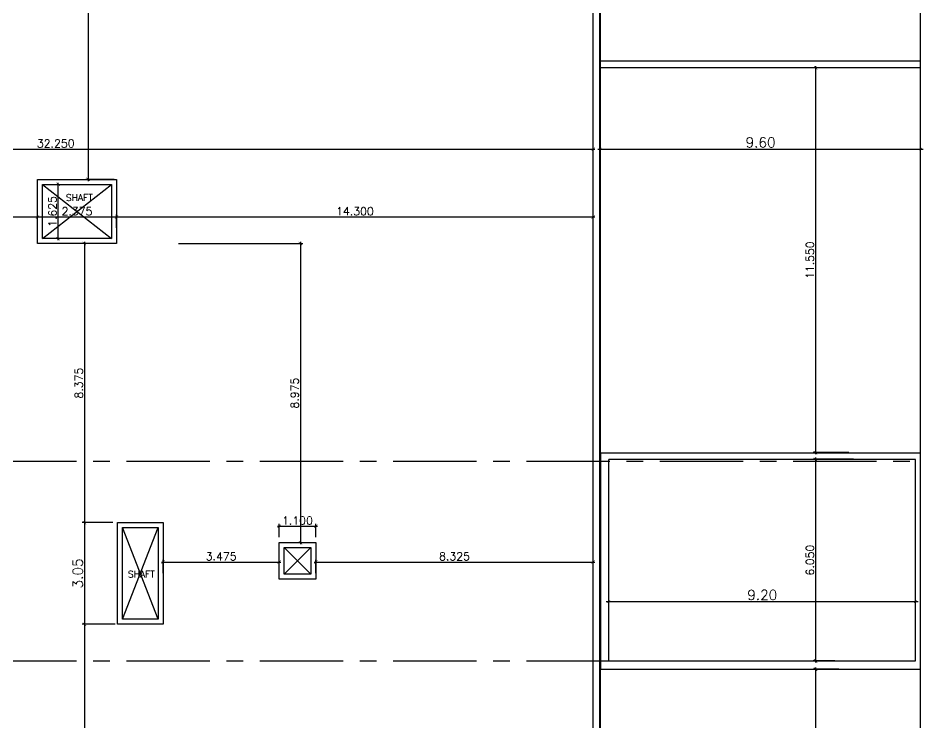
# Model space of a CAD drawing. Extents: x 88808.2 to 88899.5, y 39921.6 to 40000.1.
# Drawn here: x 88833.67 to 88860.76, y 39957.84 to 39978.99 of the extents above; entities that cross this region are included whole.
import ezdxf
from ezdxf.enums import TextEntityAlignment as Align

# ---------------------------------------------------------------- set-up
doc = ezdxf.new("R2010")
doc.units = 0
doc.header["$MEASUREMENT"] = 0
doc.header["$PDMODE"] = 34
doc.linetypes.add('CENTERX2', pattern=[4, 2.5, -0.5, 0.5, -0.5])
doc.layers.get('0').update_dxf_attribs({"linetype": 'CONTINUOUS'})
doc.layers.get('DEFPOINTS').update_dxf_attribs({"linetype": 'CONTINUOUS'})
for name, color, linetype in [('AX-DIM', 4, 'CONTINUOUS'), ('AXES', 11, 'CENTERX2'), ('DIM', 4, 'CONTINUOUS'), ('EJ', 9, 'CONTINUOUS'), ('ROOF', 2, 'CONTINUOUS'), ('SHAFT', 4, 'CONTINUOUS'), ('SHAFTS', 3, 'CONTINUOUS'), ('WALL', 2, 'CONTINUOUS')]:
    doc.layers.add(name, color=color, linetype=linetype)
doc.styles.add('ROMANS', font='ROMANS.shx')
doc.dimstyles.new('DIM-OUT', dxfattribs={"dimscale": 0, "dimtxt": 0.3, "dimasz": 0.08, "dimexe": 0.02, "dimexo": 0.02, "dimgap": 0.05, "dimtad": 1, "dimzin": 0, "dimdsep": 46, "dimtxsty": 'ROMANS', "dimblk1": 'ARCHTICK', "dimblk2": 'ARCHTICK', "dimsah": 1, "dimcen": 0.01, "dimdle": 0.08, "dimclrd": 4, "dimclre": 4, "dimclrt": 2, "dimadec": 0, "dimazin": 0, "dimtp": 2, "dimtm": 2, "dimtfac": 0.114286, "dimtix": 1, "dimtmove": 2, "dimatfit": 3, "dimldrblk": 'ARCHTICK', "dimfxl": 0, "dimtolj": 1, "dimtzin": 0, "dimarcsym": 0})
doc.dimstyles.new('STANDARD in', dxfattribs={"dimtxt": 0.24, "dimasz": 0.1, "dimexe": 0.07, "dimexo": 0.07, "dimgap": 0.05, "dimtad": 1, "dimdec": 3, "dimzin": 0, "dimdsep": 46, "dimtxsty": 'ROMANS', "dimblk": 'ARCHTICK', "dimcen": 0.05, "dimdle": 0.05, "dimclrd": 4, "dimclre": 4, "dimclrt": 2, "dimadec": 0, "dimazin": 0, "dimtfac": 1, "dimtdec": 3, "dimtmove": 2, "dimatfit": 3, "dimfxl": 0, "dimtolj": 1, "dimtzin": 0, "dimarcsym": 0})

# ---------------------------------------------------------------- blocks, each defined once
blk = doc.blocks.new('_ARCHTICK')
at = {"color": 0, "linetype": 'ByBlock', "const_width": 0.15}
blk.add_lwpolyline([(-0.5, -0.5), (0.5, 0.5)], dxfattribs=at)
blk = doc.blocks.new('*D62')
at = {"layer": 'AX-DIM', "color": 4, "linetype": 'Continuous', "lineweight": -2}
for p, q in [((88818.68, 39974.728), (88818.68, 39975.128)), ((88850.93, 39974.728), (88850.93, 39975.128)), ((88818.63, 39975.058), (88850.98, 39975.058))]:
    blk.add_line(p, q, dxfattribs=at)
at = {"layer": 'DEFPOINTS', "color": 0, "linetype": 'Continuous'}
for p in [(88850.93, 39975.058), (88818.68, 39974.658), (88850.93, 39974.658)]:
    blk.add_point(p, dxfattribs=at)
at = {"layer": 'AX-DIM', "color": 4, "linetype": 'Continuous', "lineweight": -2, "xscale": 0.1, "yscale": 0.1, "zscale": 0.1, "rotation": 180}
blk.add_blockref('_ARCHTICK', (88818.68, 39975.058), dxfattribs=at)
at = {"layer": 'AX-DIM', "color": 4, "linetype": 'Continuous', "lineweight": -2, "xscale": 0.1, "yscale": 0.1, "zscale": 0.1}
blk.add_blockref('_ARCHTICK', (88850.93, 39975.058), dxfattribs=at)
at = {"layer": 'AX-DIM', "color": 2, "linetype": 'Continuous', "insert": (88834.805, 39975.228), "char_height": 0.24, "attachment_point": 5, "style": 'ROMANS'}
blk.add_mtext('\\A1;32.250', dxfattribs=at)
blk = doc.blocks.new('*D63')
at = {"layer": 'AX-DIM', "color": 4, "lineweight": -2}
for p, q in [((88851.07, 39975.058), (88860.83, 39975.058)), ((88851.15, 39974.678), (88851.15, 39975.078)), ((88860.75, 39974.678), (88860.75, 39975.078))]:
    blk.add_line(p, q, dxfattribs=at)
at = {"layer": 'DEFPOINTS', "color": 0}
for p in [(88860.75, 39975.058), (88851.15, 39974.658), (88860.75, 39974.658)]:
    blk.add_point(p, dxfattribs=at)
at = {"layer": 'AX-DIM', "color": 4, "lineweight": -2, "xscale": 0.08, "yscale": 0.08, "zscale": 0.08, "rotation": 180}
blk.add_blockref('_ARCHTICK', (88851.15, 39975.058), dxfattribs=at)
at = {"layer": 'AX-DIM', "color": 4, "lineweight": -2, "xscale": 0.08, "yscale": 0.08, "zscale": 0.08}
blk.add_blockref('_ARCHTICK', (88860.75, 39975.058), dxfattribs=at)
at = {"layer": 'AX-DIM', "color": 2, "insert": (88855.95, 39975.258), "char_height": 0.3, "attachment_point": 5, "style": 'ROMANS'}
blk.add_mtext('\\A1;9.60', dxfattribs=at)
blk = doc.blocks.new('*D65')
at = {"layer": 'AX-DIM', "color": 4, "linetype": 'Continuous', "lineweight": -2}
for p, q in [((88818.63, 39973.022), (88834.305, 39973.022)), ((88818.68, 39972.692), (88818.68, 39973.092)), ((88834.255, 39972.692), (88834.255, 39973.092))]:
    blk.add_line(p, q, dxfattribs=at)
at = {"layer": 'DEFPOINTS', "color": 0, "linetype": 'Continuous'}
for p in [(88834.255, 39973.022), (88818.68, 39972.622), (88834.255, 39972.622)]:
    blk.add_point(p, dxfattribs=at)
at = {"layer": 'AX-DIM', "color": 4, "linetype": 'Continuous', "lineweight": -2, "xscale": 0.1, "yscale": 0.1, "zscale": 0.1, "rotation": 180}
blk.add_blockref('_ARCHTICK', (88818.68, 39973.022), dxfattribs=at)
at = {"layer": 'AX-DIM', "color": 4, "linetype": 'Continuous', "lineweight": -2, "xscale": 0.1, "yscale": 0.1, "zscale": 0.1}
blk.add_blockref('_ARCHTICK', (88834.255, 39973.022), dxfattribs=at)
at = {"layer": 'AX-DIM', "color": 2, "linetype": 'Continuous', "insert": (88826.468, 39973.192), "char_height": 0.24, "attachment_point": 5, "style": 'ROMANS'}
blk.add_mtext('\\A1;15.575', dxfattribs=at)
blk = doc.blocks.new('*D66')
at = {"layer": 'AX-DIM', "color": 4, "linetype": 'Continuous', "lineweight": -2}
for p, q in [((88834.205, 39973.022), (88836.68, 39973.022)), ((88834.255, 39972.692), (88834.255, 39973.092)), ((88836.63, 39972.692), (88836.63, 39973.092))]:
    blk.add_line(p, q, dxfattribs=at)
at = {"layer": 'DEFPOINTS', "color": 0, "linetype": 'Continuous'}
for p in [(88836.63, 39973.022), (88834.255, 39972.622), (88836.63, 39972.622)]:
    blk.add_point(p, dxfattribs=at)
at = {"layer": 'AX-DIM', "color": 4, "linetype": 'Continuous', "lineweight": -2, "xscale": 0.1, "yscale": 0.1, "zscale": 0.1, "rotation": 180}
blk.add_blockref('_ARCHTICK', (88834.255, 39973.022), dxfattribs=at)
at = {"layer": 'AX-DIM', "color": 4, "linetype": 'Continuous', "lineweight": -2, "xscale": 0.1, "yscale": 0.1, "zscale": 0.1}
blk.add_blockref('_ARCHTICK', (88836.63, 39973.022), dxfattribs=at)
at = {"layer": 'AX-DIM', "color": 2, "linetype": 'Continuous', "insert": (88835.443, 39973.192), "char_height": 0.24, "attachment_point": 5, "style": 'ROMANS'}
blk.add_mtext('\\A1;2.375', dxfattribs=at)
blk = doc.blocks.new('*D67')
at = {"layer": 'AX-DIM', "color": 4, "linetype": 'Continuous', "lineweight": -2}
for p, q in [((88836.58, 39973.022), (88850.98, 39973.022)), ((88836.63, 39972.692), (88836.63, 39973.092)), ((88850.93, 39972.692), (88850.93, 39973.092))]:
    blk.add_line(p, q, dxfattribs=at)
at = {"layer": 'DEFPOINTS', "color": 0, "linetype": 'Continuous'}
for p in [(88850.93, 39973.022), (88836.63, 39972.622), (88850.93, 39972.622)]:
    blk.add_point(p, dxfattribs=at)
at = {"layer": 'AX-DIM', "color": 4, "linetype": 'Continuous', "lineweight": -2, "xscale": 0.1, "yscale": 0.1, "zscale": 0.1, "rotation": 180}
blk.add_blockref('_ARCHTICK', (88836.63, 39973.022), dxfattribs=at)
at = {"layer": 'AX-DIM', "color": 4, "linetype": 'Continuous', "lineweight": -2, "xscale": 0.1, "yscale": 0.1, "zscale": 0.1}
blk.add_blockref('_ARCHTICK', (88850.93, 39973.022), dxfattribs=at)
at = {"layer": 'AX-DIM', "color": 2, "linetype": 'Continuous', "insert": (88843.78, 39973.192), "char_height": 0.24, "attachment_point": 5, "style": 'ROMANS'}
blk.add_mtext('\\A1;14.300', dxfattribs=at)
blk = doc.blocks.new('*D68')
at = {"layer": 'DEFPOINTS', "color": 0, "linetype": 'Continuous'}
for p in [(88834.878, 39974), (88834.878, 39974), (88834.878, 39972.375)]:
    blk.add_point(p, dxfattribs=at)
at = {"layer": 'DIM', "color": 4, "linetype": 'Continuous', "lineweight": -2}
blk.add_line((88834.878, 39972.325), (88834.878, 39974.05), dxfattribs=at)
at = {"layer": 'DIM', "color": 4, "linetype": 'Continuous', "lineweight": -2, "xscale": 0.1, "yscale": 0.1, "zscale": 0.1}
for p, rotation in [((88834.878, 39974), 90), ((88834.878, 39972.375), 270)]:
    blk.add_blockref('_ARCHTICK', p, dxfattribs=dict(at, rotation=rotation))
at = {"layer": 'DIM', "color": 2, "linetype": 'Continuous', "insert": (88834.708, 39973.187), "char_height": 0.24, "attachment_point": 5, "rotation": 90, "style": 'ROMANS'}
blk.add_mtext('\\A1;1.625', dxfattribs=at)
blk = doc.blocks.new('*D69')
at = {"layer": 'AX-DIM', "color": 4, "linetype": 'Continuous', "lineweight": -2}
for p, q in [((88836.448, 39972.225), (88835.596, 39972.225)), ((88835.666, 39972.275), (88835.666, 39963.8)), ((88836.448, 39963.85), (88835.596, 39963.85))]:
    blk.add_line(p, q, dxfattribs=at)
at = {"layer": 'DEFPOINTS', "color": 0, "linetype": 'Continuous'}
for p in [(88836.518, 39972.225), (88835.666, 39963.85), (88836.518, 39963.85)]:
    blk.add_point(p, dxfattribs=at)
at = {"layer": 'AX-DIM', "color": 4, "linetype": 'Continuous', "lineweight": -2, "xscale": 0.1, "yscale": 0.1, "zscale": 0.1}
for p, rotation in [((88835.666, 39972.225), 90), ((88835.666, 39963.85), 270)]:
    blk.add_blockref('_ARCHTICK', p, dxfattribs=dict(at, rotation=rotation))
at = {"layer": 'AX-DIM', "color": 2, "linetype": 'Continuous', "insert": (88835.496, 39968.037), "char_height": 0.24, "attachment_point": 5, "rotation": 90, "style": 'ROMANS'}
blk.add_mtext('\\A1;8.375', dxfattribs=at)
blk = doc.blocks.new('*D70')
at = {"layer": 'AX-DIM', "color": 4, "lineweight": -2}
for p, q in [((88836.519, 39963.85), (88835.647, 39963.85)), ((88835.667, 39963.93), (88835.667, 39960.72)), ((88836.519, 39960.8), (88835.647, 39960.8))]:
    blk.add_line(p, q, dxfattribs=at)
at = {"layer": 'DEFPOINTS', "color": 0}
for p in [(88836.539, 39963.85), (88835.667, 39960.8), (88836.539, 39960.8)]:
    blk.add_point(p, dxfattribs=at)
at = {"layer": 'AX-DIM', "color": 4, "lineweight": -2, "xscale": 0.08, "yscale": 0.08, "zscale": 0.08}
for p, rotation in [((88835.667, 39963.85), 90), ((88835.667, 39960.8), 270)]:
    blk.add_blockref('_ARCHTICK', p, dxfattribs=dict(at, rotation=rotation))
at = {"layer": 'AX-DIM', "color": 2, "insert": (88835.467, 39962.325), "char_height": 0.3, "attachment_point": 5, "rotation": 90, "style": 'ROMANS'}
blk.add_mtext('\\A1;3.05', dxfattribs=at)
blk = doc.blocks.new('*D71')
at = {"layer": 'AX-DIM', "color": 4, "linetype": 'Continuous', "lineweight": -2}
for p, q in [((88836.589, 39960.8), (88835.6, 39960.8)), ((88835.67, 39960.85), (88835.67, 39949.93)), ((88836.415, 39949.98), (88835.6, 39949.98))]:
    blk.add_line(p, q, dxfattribs=at)
at = {"layer": 'DEFPOINTS', "color": 0, "linetype": 'Continuous'}
for p in [(88836.659, 39960.8), (88835.67, 39949.98), (88836.485, 39949.98)]:
    blk.add_point(p, dxfattribs=at)
at = {"layer": 'AX-DIM', "color": 4, "linetype": 'Continuous', "lineweight": -2, "xscale": 0.1, "yscale": 0.1, "zscale": 0.1}
for p, rotation in [((88835.67, 39960.8), 90), ((88835.67, 39949.98), 270)]:
    blk.add_blockref('_ARCHTICK', p, dxfattribs=dict(at, rotation=rotation))
at = {"layer": 'AX-DIM', "color": 2, "linetype": 'Continuous', "insert": (88835.5, 39955.39), "char_height": 0.24, "attachment_point": 5, "rotation": 90, "style": 'ROMANS'}
blk.add_mtext('\\A1;10.820', dxfattribs=at)
blk = doc.blocks.new('*D85')
at = {"layer": 'AX-DIM', "color": 4, "linetype": 'Continuous', "lineweight": -2}
for p, q in [((88857.601, 39977.55), (88857.601, 39965.9)), ((88858.788, 39977.5), (88857.531, 39977.5)), ((88858.602, 39965.95), (88857.531, 39965.95))]:
    blk.add_line(p, q, dxfattribs=at)
at = {"layer": 'DEFPOINTS', "color": 0, "linetype": 'Continuous'}
for p in [(88858.858, 39977.5), (88857.601, 39965.95), (88858.672, 39965.95)]:
    blk.add_point(p, dxfattribs=at)
at = {"layer": 'AX-DIM', "color": 4, "linetype": 'Continuous', "lineweight": -2, "xscale": 0.1, "yscale": 0.1, "zscale": 0.1}
for p, rotation in [((88857.601, 39977.5), 90), ((88857.601, 39965.95), 270)]:
    blk.add_blockref('_ARCHTICK', p, dxfattribs=dict(at, rotation=rotation))
at = {"layer": 'AX-DIM', "color": 2, "linetype": 'Continuous', "insert": (88857.431, 39971.725), "char_height": 0.24, "attachment_point": 5, "rotation": 90, "style": 'ROMANS'}
blk.add_mtext('\\A1;11.550', dxfattribs=at)
blk = doc.blocks.new('*D86')
at = {"layer": 'AX-DIM', "color": 4, "linetype": 'Continuous', "lineweight": -2}
for p, q in [((88858.739, 39965.75), (88857.531, 39965.75)), ((88857.601, 39965.8), (88857.601, 39959.65)), ((88858.176, 39959.7), (88857.531, 39959.7))]:
    blk.add_line(p, q, dxfattribs=at)
at = {"layer": 'DEFPOINTS', "color": 0, "linetype": 'Continuous'}
for p in [(88858.809, 39965.75), (88857.601, 39959.7), (88858.246, 39959.7)]:
    blk.add_point(p, dxfattribs=at)
at = {"layer": 'AX-DIM', "color": 4, "linetype": 'Continuous', "lineweight": -2, "xscale": 0.1, "yscale": 0.1, "zscale": 0.1}
for p, rotation in [((88857.601, 39965.75), 90), ((88857.601, 39959.7), 270)]:
    blk.add_blockref('_ARCHTICK', p, dxfattribs=dict(at, rotation=rotation))
at = {"layer": 'AX-DIM', "color": 2, "linetype": 'Continuous', "insert": (88857.431, 39962.725), "char_height": 0.24, "attachment_point": 5, "rotation": 90, "style": 'ROMANS'}
blk.add_mtext('\\A1;6.050', dxfattribs=at)
blk = doc.blocks.new('*D87')
at = {"layer": 'AX-DIM', "color": 4, "lineweight": -2}
for p, q in [((88851.32, 39961.481), (88860.68, 39961.481)), ((88851.4, 39961.101), (88851.4, 39961.501)), ((88860.6, 39961.101), (88860.6, 39961.501))]:
    blk.add_line(p, q, dxfattribs=at)
at = {"layer": 'DEFPOINTS', "color": 0}
for p in [(88860.6, 39961.481), (88851.4, 39961.081), (88860.6, 39961.081)]:
    blk.add_point(p, dxfattribs=at)
at = {"layer": 'AX-DIM', "color": 4, "lineweight": -2, "xscale": 0.08, "yscale": 0.08, "zscale": 0.08, "rotation": 180}
blk.add_blockref('_ARCHTICK', (88851.4, 39961.481), dxfattribs=at)
at = {"layer": 'AX-DIM', "color": 4, "lineweight": -2, "xscale": 0.08, "yscale": 0.08, "zscale": 0.08}
blk.add_blockref('_ARCHTICK', (88860.6, 39961.481), dxfattribs=at)
at = {"layer": 'AX-DIM', "color": 2, "insert": (88856, 39961.681), "char_height": 0.3, "attachment_point": 5, "style": 'ROMANS'}
blk.add_mtext('\\A1;9.20', dxfattribs=at)
blk = doc.blocks.new('*D115')
at = {"layer": 'AX-DIM', "color": 4, "linetype": 'Continuous', "lineweight": -2}
for p, q in [((88836.56, 39987.35), (88835.709, 39987.35)), ((88835.779, 39987.4), (88835.779, 39974.1)), ((88836.56, 39974.15), (88835.709, 39974.15))]:
    blk.add_line(p, q, dxfattribs=at)
at = {"layer": 'DEFPOINTS', "color": 0, "linetype": 'Continuous'}
for p in [(88836.63, 39987.35), (88835.779, 39974.15), (88836.63, 39974.15)]:
    blk.add_point(p, dxfattribs=at)
at = {"layer": 'AX-DIM', "color": 4, "linetype": 'Continuous', "lineweight": -2, "xscale": 0.1, "yscale": 0.1, "zscale": 0.1}
for p, rotation in [((88835.779, 39987.35), 90), ((88835.779, 39974.15), 270)]:
    blk.add_blockref('_ARCHTICK', p, dxfattribs=dict(at, rotation=rotation))
at = {"layer": 'AX-DIM', "color": 2, "linetype": 'Continuous', "insert": (88835.609, 39980.75), "char_height": 0.24, "attachment_point": 5, "rotation": 90, "style": 'ROMANS'}
blk.add_mtext('\\A1;13.200', dxfattribs=at)
blk = doc.blocks.new('*D116')
at = {"layer": 'AX-DIM', "color": 4, "linetype": 'Continuous', "lineweight": -2}
for p, q in [((88858.293, 39959.45), (88857.531, 39959.45)), ((88857.601, 39959.5), (88857.601, 39949.88)), ((88858.337, 39949.93), (88857.531, 39949.93))]:
    blk.add_line(p, q, dxfattribs=at)
at = {"layer": 'DEFPOINTS', "color": 0, "linetype": 'Continuous'}
for p in [(88858.363, 39959.45), (88857.601, 39949.93), (88858.407, 39949.93)]:
    blk.add_point(p, dxfattribs=at)
at = {"layer": 'AX-DIM', "color": 4, "linetype": 'Continuous', "lineweight": -2, "xscale": 0.1, "yscale": 0.1, "zscale": 0.1}
for p, rotation in [((88857.601, 39959.45), 90), ((88857.601, 39949.93), 270)]:
    blk.add_blockref('_ARCHTICK', p, dxfattribs=dict(at, rotation=rotation))
at = {"layer": 'AX-DIM', "color": 2, "linetype": 'Continuous', "insert": (88857.431, 39954.69), "char_height": 0.24, "attachment_point": 5, "rotation": 90, "style": 'ROMANS'}
blk.add_mtext('\\A1;9.520', dxfattribs=at)
blk = doc.blocks.new('*D132')
at = {"layer": 'AX-DIM', "color": 4, "linetype": 'Continuous', "lineweight": -2}
for p, q in [((88842.555, 39962.669), (88850.98, 39962.669)), ((88842.605, 39962.339), (88842.605, 39962.739)), ((88850.93, 39962.339), (88850.93, 39962.739))]:
    blk.add_line(p, q, dxfattribs=at)
at = {"layer": 'DEFPOINTS', "color": 0, "linetype": 'Continuous'}
for p in [(88850.93, 39962.669), (88842.605, 39962.269), (88850.93, 39962.269)]:
    blk.add_point(p, dxfattribs=at)
at = {"layer": 'AX-DIM', "color": 4, "linetype": 'Continuous', "lineweight": -2, "xscale": 0.1, "yscale": 0.1, "zscale": 0.1, "rotation": 180}
blk.add_blockref('_ARCHTICK', (88842.605, 39962.669), dxfattribs=at)
at = {"layer": 'AX-DIM', "color": 4, "linetype": 'Continuous', "lineweight": -2, "xscale": 0.1, "yscale": 0.1, "zscale": 0.1}
blk.add_blockref('_ARCHTICK', (88850.93, 39962.669), dxfattribs=at)
at = {"layer": 'AX-DIM', "color": 2, "linetype": 'Continuous', "insert": (88846.768, 39962.839), "char_height": 0.24, "attachment_point": 5, "style": 'ROMANS'}
blk.add_mtext('\\A1;8.325', dxfattribs=at)
blk = doc.blocks.new('*D133')
at = {"layer": 'AX-DIM', "color": 4, "linetype": 'Continuous', "lineweight": -2}
for p, q in [((88837.98, 39962.669), (88841.555, 39962.669)), ((88838.03, 39962.339), (88838.03, 39962.739)), ((88841.505, 39962.339), (88841.505, 39962.739))]:
    blk.add_line(p, q, dxfattribs=at)
at = {"layer": 'DEFPOINTS', "color": 0, "linetype": 'Continuous'}
for p in [(88841.505, 39962.669), (88838.03, 39962.269), (88841.505, 39962.269)]:
    blk.add_point(p, dxfattribs=at)
at = {"layer": 'AX-DIM', "color": 4, "linetype": 'Continuous', "lineweight": -2, "xscale": 0.1, "yscale": 0.1, "zscale": 0.1, "rotation": 180}
blk.add_blockref('_ARCHTICK', (88838.03, 39962.669), dxfattribs=at)
at = {"layer": 'AX-DIM', "color": 4, "linetype": 'Continuous', "lineweight": -2, "xscale": 0.1, "yscale": 0.1, "zscale": 0.1}
blk.add_blockref('_ARCHTICK', (88841.505, 39962.669), dxfattribs=at)
at = {"layer": 'AX-DIM', "color": 2, "linetype": 'Continuous', "insert": (88839.768, 39962.839), "char_height": 0.24, "attachment_point": 5, "style": 'ROMANS'}
blk.add_mtext('\\A1;3.475', dxfattribs=at)
blk = doc.blocks.new('*D134')
at = {"layer": 'AX-DIM', "color": 4, "linetype": 'Continuous', "lineweight": -2}
for p, q in [((88841.455, 39963.741), (88842.655, 39963.741)), ((88841.505, 39963.415), (88841.505, 39963.811)), ((88842.605, 39963.415), (88842.605, 39963.811))]:
    blk.add_line(p, q, dxfattribs=at)
at = {"layer": 'DEFPOINTS', "color": 0, "linetype": 'Continuous'}
for p in [(88842.605, 39963.741), (88841.505, 39963.345), (88842.605, 39963.345)]:
    blk.add_point(p, dxfattribs=at)
at = {"layer": 'AX-DIM', "color": 4, "linetype": 'Continuous', "lineweight": -2, "xscale": 0.1, "yscale": 0.1, "zscale": 0.1, "rotation": 180}
blk.add_blockref('_ARCHTICK', (88841.505, 39963.741), dxfattribs=at)
at = {"layer": 'AX-DIM', "color": 4, "linetype": 'Continuous', "lineweight": -2, "xscale": 0.1, "yscale": 0.1, "zscale": 0.1}
blk.add_blockref('_ARCHTICK', (88842.605, 39963.741), dxfattribs=at)
at = {"layer": 'AX-DIM', "color": 2, "linetype": 'Continuous', "insert": (88842.055, 39963.911), "char_height": 0.24, "attachment_point": 5, "style": 'ROMANS'}
blk.add_mtext('\\A1;1.100', dxfattribs=at)
blk = doc.blocks.new('*D136')
at = {"layer": 'AX-DIM', "color": 4, "linetype": 'Continuous', "lineweight": -2}
for p, q in [((88838.484, 39972.225), (88842.214, 39972.225)), ((88842.144, 39972.275), (88842.144, 39963.2)), ((88841.853, 39963.25), (88842.214, 39963.25))]:
    blk.add_line(p, q, dxfattribs=at)
at = {"layer": 'DEFPOINTS', "color": 0, "linetype": 'Continuous'}
for p in [(88838.414, 39972.225), (88841.783, 39963.25), (88842.144, 39963.25)]:
    blk.add_point(p, dxfattribs=at)
at = {"layer": 'AX-DIM', "color": 4, "linetype": 'Continuous', "lineweight": -2, "xscale": 0.1, "yscale": 0.1, "zscale": 0.1}
for p, rotation in [((88842.144, 39972.225), 90), ((88842.144, 39963.25), 270)]:
    blk.add_blockref('_ARCHTICK', p, dxfattribs=dict(at, rotation=rotation))
at = {"layer": 'AX-DIM', "color": 2, "linetype": 'Continuous', "insert": (88841.974, 39967.737), "char_height": 0.24, "attachment_point": 5, "rotation": 90, "style": 'ROMANS'}
blk.add_mtext('\\A1;8.975', dxfattribs=at)

msp = doc.modelspace()

# ---------------------------------------------------------------- linework, layer by layer
at = {"layer": 'AXES'}
for p, q in [((88851.1303, 39921.6153), (88851.1303, 39998.4508)), ((88851.1503, 39921.6153), (88851.1503, 39998.4508)), ((88860.7503, 39921.6153), (88860.7503, 39998.4508)), ((88808.9303, 39965.6996), (88876.9703, 39965.6996)), ((88808.9303, 39959.6996), (88876.9703, 39959.6996))]:
    msp.add_line(p, q, dxfattribs=at)
at = {"layer": 'EJ'}
for p, q in [((88851.1503, 39928.2296), (88851.1503, 39987.5496)), ((88860.7503, 39977.4996), (88860.7503, 39979.7496)), ((88860.7503, 39965.9496), (88860.7503, 39977.4996))]:
    msp.add_line(p, q, dxfattribs=at)
at = {"layer": 'EJ', "color": 8}
msp.add_line((88851.1303, 39977.4996), (88851.1303, 39959.4496), dxfattribs=at)
at = {"layer": 'ROOF'}
for p, q in [((88850.9303, 39928.4296), (88850.9303, 39987.3496)), ((88851.1303, 39987.5496), (88851.1303, 39928.2296)), ((88851.1303, 39928.2296), (88851.1303, 39987.5496)), ((88860.7503, 39977.6996), (88851.1503, 39977.6996)), ((88851.1503, 39965.9521), (88851.1503, 39977.4996)), ((88860.7503, 39977.4996), (88851.1503, 39977.4996))]:
    msp.add_line(p, q, dxfattribs=at)
at = {"layer": 'SHAFTS', "color": 7}
for p, q in [((88834.2553, 39972.2246), (88834.2553, 39974.1496)), ((88834.2553, 39974.1496), (88836.6303, 39974.1496)), ((88836.6303, 39974.1496), (88836.6303, 39972.2246)), ((88836.6303, 39972.2246), (88834.2553, 39972.2246)), ((88836.8053, 39960.9496), (88837.8803, 39963.6996)), ((88837.8803, 39960.9496), (88836.8053, 39963.6996)), ((88841.6553, 39963.0996), (88842.4553, 39962.2996)), ((88842.4553, 39963.0996), (88841.6553, 39962.2996))]:
    msp.add_line(p, q, dxfattribs=at)
at = {"layer": 'SHAFTS', "color": 97, "linetype": 'Continuous'}
msp.add_line((88834.4053, 39972.3746), (88836.4803, 39973.9996), dxfattribs=at)
at = {"layer": 'SHAFTS'}
msp.add_line((88834.4053, 39973.9996), (88836.4803, 39972.3746), dxfattribs=at)
at = {"layer": 'SHAFTS', "linetype": 'Continuous'}
for p, q in [((88834.4053, 39973.9996), (88836.4803, 39972.3746)), ((88834.4053, 39972.3746), (88836.4803, 39973.9996)), ((88836.8053, 39960.9496), (88837.8803, 39963.6996)), ((88837.8803, 39960.9496), (88836.8053, 39963.6996))]:
    msp.add_line(p, q, dxfattribs=at)
at = {"layer": 'SHAFTS', "color": 7}
for points in [[(88834.4053, 39973.9996), (88836.4803, 39973.9996), (88836.4803, 39972.3746), (88834.4053, 39972.3746)], [(88836.6553, 39963.8496), (88838.0303, 39963.8496), (88838.0303, 39960.7996), (88836.6553, 39960.7996)], [(88836.8053, 39963.6996), (88837.8803, 39963.6996), (88837.8803, 39960.9496), (88836.8053, 39960.9496)], [(88841.5053, 39963.2496), (88842.6053, 39963.2496), (88842.6053, 39962.1496), (88841.5053, 39962.1496)], [(88841.6553, 39963.0996), (88842.4553, 39963.0996), (88842.4553, 39962.2996), (88841.6553, 39962.2996)]]:
    msp.add_lwpolyline(points, close=True, dxfattribs=at)
at = {"layer": 'WALL'}
msp.add_line((88860.7503, 39928.2296), (88860.7503, 39987.5496), dxfattribs=at)
at = {"layer": 'WALL', "color": 6}
for p, q in [((88851.1503, 39965.9496), (88851.1503, 39959.4496)), ((88851.1503, 39965.9496), (88860.7503, 39965.9496)), ((88851.4003, 39959.6996), (88851.4003, 39965.7496)), ((88860.6003, 39965.7496), (88851.4003, 39965.7496)), ((88860.6003, 39959.6996), (88860.6003, 39965.7496)), ((88851.4003, 39959.6996), (88860.6003, 39959.6996)), ((88851.1503, 39959.4496), (88860.7503, 39959.4496))]:
    msp.add_line(p, q, dxfattribs=at)

# ---------------------------------------------------------------- texts
at = {"layer": 'SHAFT', "style": 'ROMANS'}
for p in [(88835.5104, 39973.6018), (88837.3702, 39962.3068)]:
    msp.add_text('SHAFT', height=0.2, dxfattribs=at).set_placement(p, align=Align.MIDDLE)

# ---------------------------------------------------------------- dimensions: what is measured, and where the dimension line sits
at = {"layer": 'AX-DIM', "linetype": 'Continuous'}
for base, p1, p2, picture, middle in [((88835.7787, 39974.1496), (88836.6303, 39987.3496), (88836.6303, 39974.1496), '*D115', (88835.6087, 39980.7496)), ((88857.6013, 39965.9496), (88858.8583, 39977.4996), (88858.6725, 39965.9496), '*D85', (88857.4313, 39971.7246)), ((88835.6663, 39963.8496), (88836.5178, 39972.2246), (88836.5178, 39963.8496), '*D69', (88835.4963, 39968.0371)), ((88842.1439, 39963.2496), (88838.4139, 39972.2246), (88841.7832, 39963.2496), '*D136', (88841.9739, 39967.7371)), ((88857.6013, 39959.6996), (88858.8088, 39965.7496), (88858.2465, 39959.6996), '*D86', (88857.4313, 39962.7246)), ((88835.6704, 39949.9796), (88836.6587, 39960.7996), (88836.4846, 39949.9796), '*D71', (88835.5004, 39955.3896)), ((88857.6013, 39949.9296), (88858.3631, 39959.4496), (88858.4072, 39949.9296), '*D116', (88857.4313, 39954.6896))]:
    dim = msp.add_linear_dim(base=base, p1=p1, p2=p2, angle=90, dimstyle='STANDARD in', dxfattribs=at)
    dim.commit()
    dim.dimension.update_dxf_attribs({"geometry": picture, "text_midpoint": middle})
for base, p1, p2, picture, middle in [((88850.9303, 39975.0576), (88818.6803, 39974.6576), (88850.9303, 39974.6576), '*D62', (88834.8053, 39975.2276)), ((88834.2553, 39973.0219), (88818.6803, 39972.6219), (88834.2553, 39972.6219), '*D65', (88826.4678, 39973.1919)), ((88836.6303, 39973.0219), (88834.2553, 39972.6219), (88836.6303, 39972.6219), '*D66', (88835.4428, 39973.1919)), ((88850.9303, 39973.0219), (88836.6303, 39972.6219), (88850.9303, 39972.6219), '*D67', (88843.7803, 39973.1919)), ((88842.6053, 39963.7411), (88841.5053, 39963.3447), (88842.6053, 39963.3447), '*D134', (88842.0553, 39963.9111)), ((88841.5053, 39962.6687), (88838.0303, 39962.2687), (88841.5053, 39962.2687), '*D133', (88839.7678, 39962.8387)), ((88850.9303, 39962.6687), (88842.6053, 39962.2687), (88850.9303, 39962.2687), '*D132', (88846.7678, 39962.8387))]:
    dim = msp.add_linear_dim(base=base, p1=p1, p2=p2, dimstyle='STANDARD in', dxfattribs=at)
    dim.commit()
    dim.dimension.update_dxf_attribs({"geometry": picture, "text_midpoint": middle})
at = {"layer": 'AX-DIM'}
for base, p1, p2, picture, middle in [((88860.7503, 39975.0576), (88851.1503, 39974.6576), (88860.7503, 39974.6576), '*D63', (88855.9503, 39975.2576)), ((88860.6003, 39961.4813), (88851.4003, 39961.0813), (88860.6003, 39961.0813), '*D87', (88856.0003, 39961.6813))]:
    dim = msp.add_linear_dim(base=base, p1=p1, p2=p2, dimstyle='DIM-OUT', override={"dimscale": 1}, dxfattribs=at)
    dim.commit()
    dim.dimension.update_dxf_attribs({"geometry": picture, "text_midpoint": middle})
dim = msp.add_linear_dim(base=(88835.6669, 39960.7996), p1=(88836.5389, 39963.8496), p2=(88836.5389, 39960.7996), angle=90, dimstyle='DIM-OUT', override={"dimscale": 1}, dxfattribs=at)
dim.commit()
dim.dimension.update_dxf_attribs({"geometry": '*D70', "text_midpoint": (88835.4669, 39962.3246)})
at = {"layer": 'DIM', "color": 0, "linetype": 'Continuous'}
dim = msp.add_linear_dim(base=(88834.8776, 39973.9996), p1=(88834.8776, 39972.3746), p2=(88834.8776, 39973.9996), angle=90, dimstyle='STANDARD in', dxfattribs=at)
dim.commit()
dim.dimension.update_dxf_attribs({"geometry": '*D68', "text_midpoint": (88834.7076, 39973.1871)})

doc.saveas('drawing.dxf')
